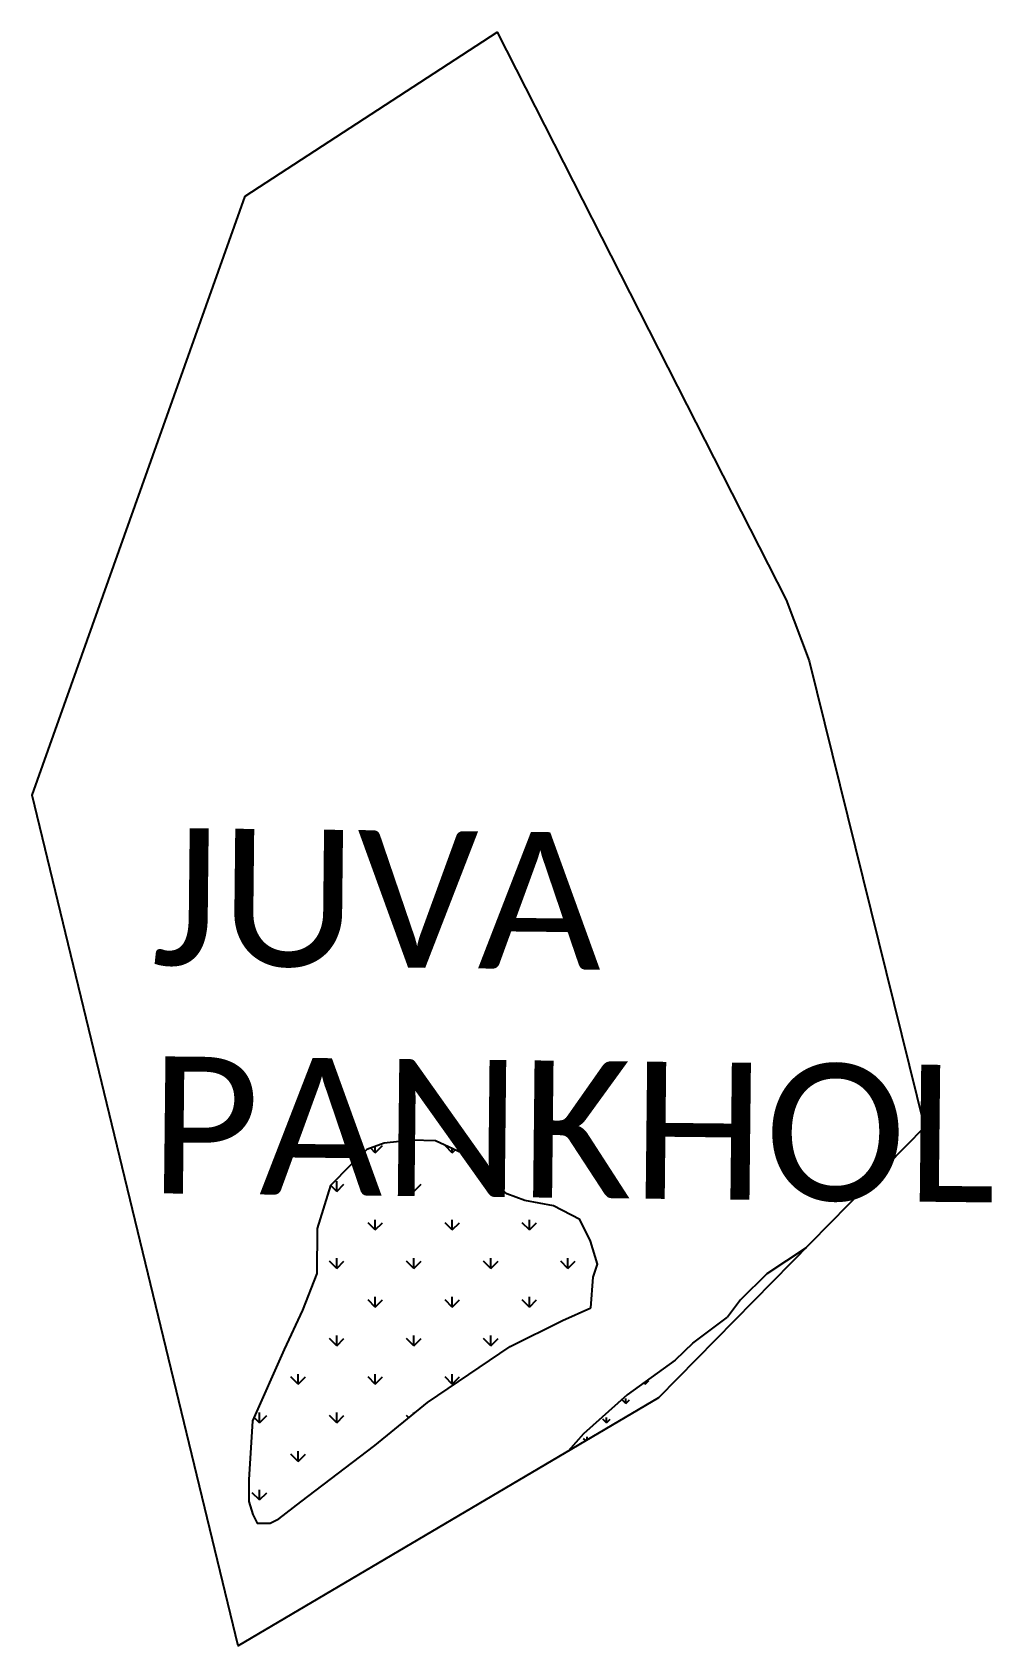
# Model space of a CAD drawing. Header units: metres. Extents: x 335398 to 336292, y 1783666 to 1785169.
import ezdxf

# ---------------------------------------------------------------- set-up
doc = ezdxf.new("R2010")
doc.units = ezdxf.units.M
doc.layers.add('MANGROOVES', color=112, linetype='Continuous')
doc.layers.add('VILLAGE NAME', color=250, linetype='Continuous')

msp = doc.modelspace()

# ---------------------------------------------------------------- hatches: boundary and pattern name
at = {"layer": 'MANGROOVES'}
h = msp.add_hatch(dxfattribs=at)
h.set_pattern_fill('GRASS', color=256)
h.paths.add_polyline_path([(336118.4, 1784036), (336082.9, 1784012.7), (336058.4, 1783988.5), (336046.2, 1783972.4), (336013.7, 1783948.3), (335997.4, 1783932.2), (335952.7, 1783900), (335912, 1783863.8), (335897.8, 1783847.7), (335981.9, 1783897.3)])

# ---------------------------------------------------------------- linework, layer by layer
at = {"color": 3}
msp.add_lwpolyline([(335596.7, 1785016.5), (335831.6, 1785169), (336008.3, 1784822.1), (336100.8, 1784640.3), (336122.1, 1784583.5), (336229.8, 1784149.4), (335981.9, 1783897.3), (335590.1, 1783666.4), (335398.3, 1784458.4), (335596.7, 1785016.5)], dxfattribs=at)
at = {"layer": 'MANGROOVES', "linetype": 'Continuous'}
for p, q in [((335717.9, 1784125.4), (335713.7, 1784129.7)), ((335717.9, 1784125.4), (335724.6, 1784132.2)), ((335717.9, 1784125.4), (335717.9, 1784131.3)), ((335789.7, 1784125.4), (335783, 1784132.2)), ((335789.7, 1784125.4), (335789.7, 1784129.3)), ((335789.7, 1784125.4), (335792.4, 1784128.1)), ((335682, 1784089.5), (335682, 1784099)), ((335753.8, 1784089.5), (335753.8, 1784099)), ((335825.7, 1784089.5), (335825.7, 1784099)), ((335682, 1784089.5), (335676.4, 1784095.1)), ((335682, 1784089.5), (335688.7, 1784096.3)), ((335753.8, 1784089.5), (335747.1, 1784096.3)), ((335753.8, 1784089.5), (335760.6, 1784096.3)), ((335825.7, 1784089.5), (335818.9, 1784096.3)), ((335825.7, 1784089.5), (335831.1, 1784094.9)), ((335717.9, 1784053.6), (335711.2, 1784060.3)), ((335717.9, 1784053.6), (335717.9, 1784063.1)), ((335717.9, 1784053.6), (335724.6, 1784060.3)), ((335789.7, 1784053.6), (335783, 1784060.3)), ((335789.7, 1784053.6), (335789.7, 1784063.1)), ((335789.7, 1784053.6), (335796.5, 1784060.3)), ((335861.6, 1784053.6), (335854.8, 1784060.3)), ((335861.6, 1784053.6), (335861.6, 1784063.1)), ((335861.6, 1784053.6), (335868.3, 1784060.3)), ((335682, 1784017.7), (335675.2, 1784024.4)), ((335682, 1784017.7), (335682, 1784027.2)), ((335682, 1784017.7), (335688.7, 1784024.4)), ((335753.8, 1784017.7), (335747.1, 1784024.4)), ((335753.8, 1784017.7), (335753.8, 1784027.2)), ((335753.8, 1784017.7), (335760.6, 1784024.4)), ((335825.7, 1784017.7), (335818.9, 1784024.4)), ((335825.7, 1784017.7), (335825.7, 1784027.2)), ((335825.7, 1784017.7), (335832.4, 1784024.4)), ((335897.5, 1784017.7), (335890.8, 1784024.4)), ((335897.5, 1784017.7), (335897.5, 1784027.2)), ((335897.5, 1784017.7), (335904.2, 1784024.4)), ((335717.9, 1783981.8), (335711.2, 1783988.5)), ((335717.9, 1783981.8), (335717.9, 1783991.3)), ((335717.9, 1783981.8), (335724.6, 1783988.5)), ((335789.7, 1783981.8), (335783, 1783988.5)), ((335789.7, 1783981.8), (335789.7, 1783991.3)), ((335789.7, 1783981.8), (335796.5, 1783988.5)), ((335861.6, 1783981.8), (335854.8, 1783988.5)), ((335861.6, 1783981.8), (335861.6, 1783991.3)), ((335861.6, 1783981.8), (335868.3, 1783988.5)), ((335682, 1783945.8), (335675.2, 1783952.6)), ((335682, 1783945.8), (335682, 1783955.4)), ((335682, 1783945.8), (335688.7, 1783952.6)), ((335753.8, 1783945.8), (335747.1, 1783952.6)), ((335753.8, 1783945.8), (335753.8, 1783955.4)), ((335753.8, 1783945.8), (335760.6, 1783952.6)), ((335825.7, 1783945.8), (335818.9, 1783952.6)), ((335825.7, 1783945.8), (335825.7, 1783955.4)), ((335825.7, 1783945.8), (335832.4, 1783952.6)), ((335646.1, 1783909.9), (335646.1, 1783919.4)), ((335717.9, 1783909.9), (335717.9, 1783919.4)), ((335789.7, 1783909.9), (335789.7, 1783919.4)), ((335646.1, 1783909.9), (335639.3, 1783916.7)), ((335646.1, 1783909.9), (335652.8, 1783916.7)), ((335717.9, 1783909.9), (335711.2, 1783916.7)), ((335717.9, 1783909.9), (335724.6, 1783916.7)), ((335789.7, 1783909.9), (335783, 1783916.7)), ((335789.7, 1783909.9), (335796.5, 1783916.7)), ((335610.1, 1783874), (335605.2, 1783879)), ((335610.1, 1783874), (335610.1, 1783883.5)), ((335610.1, 1783874), (335616.9, 1783880.7)), ((335682, 1783874), (335675.2, 1783880.7)), ((335682, 1783874), (335682, 1783883.5)), ((335682, 1783874), (335688.7, 1783880.7)), ((335749.1, 1783878.7), (335747.1, 1783880.7)), ((335753.8, 1783882.5), (335753.8, 1783883.5)), ((335646.1, 1783838.1), (335639.3, 1783844.8)), ((335646.1, 1783838.1), (335646.1, 1783847.6)), ((335646.1, 1783838.1), (335652.8, 1783844.8)), ((335610.1, 1783802.2), (335603.4, 1783808.9)), ((335610.1, 1783802.2), (335610.1, 1783811.7)), ((335610.1, 1783802.2), (335616.9, 1783808.9))]:
    msp.add_line(p, q, dxfattribs=at)
at = {"layer": 'MANGROOVES', "flags": 128}
for points in [[(335920.9, 1784009.5), (335925, 1784021.6), (335918.4, 1784043.3), (335908.6, 1784063.2), (335884, 1784076.2), (335857.4, 1784081.1), (335840.4, 1784087.3), (335823.4, 1784101.2), (335803.1, 1784123.1), (335774.2, 1784136.5), (335751.9, 1784137.1), (335726.3, 1784134.4), (335710.1, 1784128.4), (335694.8, 1784114), (335676.3, 1784094.9), (335663.7, 1784055.1), (335663.5, 1784012.9), (335650, 1783978.9), (335633.2, 1783942.3), (335603.7, 1783875.7), (335600.1, 1783821), (335600, 1783800.8), (335604, 1783788.6), (335608, 1783780.5), (335620.1, 1783780.4), (335628.2, 1783784.4), (335648.6, 1783800.5), (335717.7, 1783852.7), (335766.5, 1783893), (335843.7, 1783945.2), (335892.4, 1783969.2), (335918.8, 1783981.2)], [(336119.4, 1784036.8), (336082.9, 1784012.7), (336058.4, 1783988.5), (336046.2, 1783972.4)], [(336013.7, 1783948.3), (335997.4, 1783932.2), (335952.7, 1783900), (335912, 1783863.8), (335897.7, 1783847.6)]]:
    msp.add_lwpolyline(points, dxfattribs=at)
at = {"layer": 'MANGROOVES'}
for points in [[(335918.8, 1783981.2), (335920.9, 1784009.5)], [(336013.7, 1783948.3), (336046.2, 1783972.4)]]:
    msp.add_lwpolyline(points, dxfattribs=at)

# ---------------------------------------------------------------- texts
at = {"layer": 'VILLAGE NAME', "insert": (335510.5, 1784428.1), "char_height": 127.606, "attachment_point": 1, "rotation": 359.3742}
msp.add_mtext_dynamic_manual_height_columns('{\\fCalibri|b0|i0|c0|p34;JUVA PANKHOL}', width=785.058, gutter_width=638, heights=[0], dxfattribs=at)

doc.saveas('drawing.dxf')
